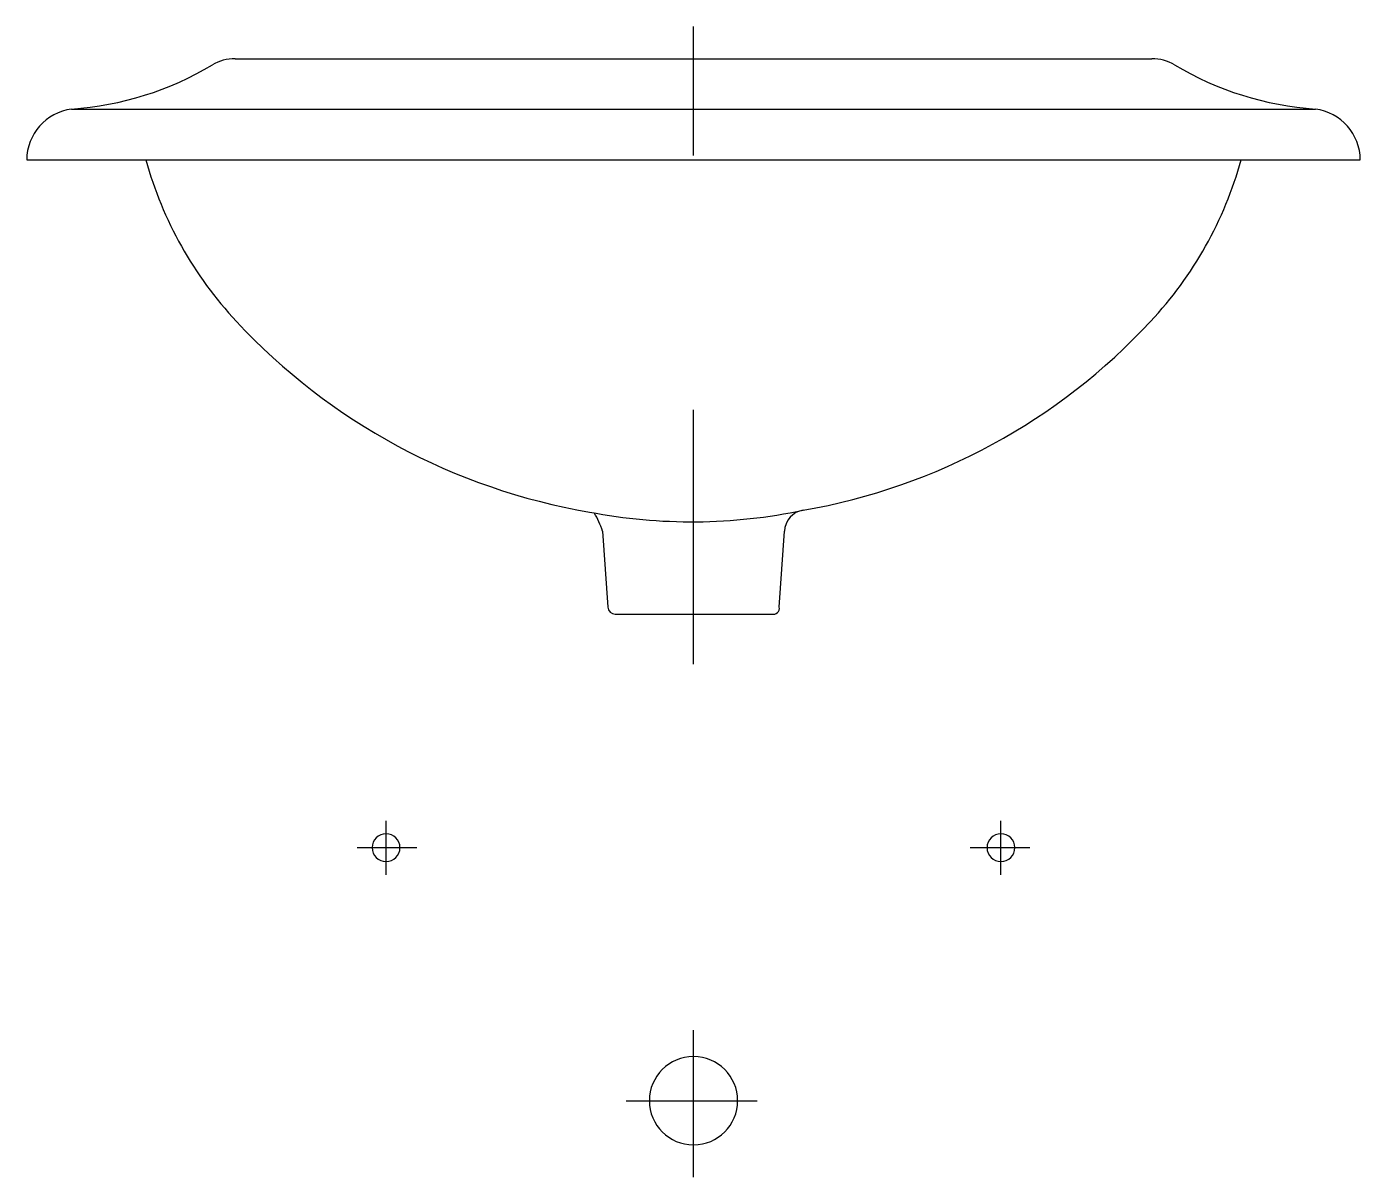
# Model space of a CAD drawing. Extents: x -5.362 to -4.837, y 927.113 to 927.565.
import ezdxf

# ---------------------------------------------------------------- set-up
doc = ezdxf.new("R2010")
doc.units = 0
doc.header["$LTSCALE"] = 0.2
doc.header["$MEASUREMENT"] = 0
doc.linetypes.add('AXES', pattern=[0.54, 0.3, -0.08, 0.08, -0.08])
doc.linetypes.add('CONTINU', pattern=[0])
doc.layers.get('0').update_dxf_attribs({"linetype": 'CONTINUOUS'})
doc.layers.add('DECA_EIXOS', color=5, linetype='AXES')

msp = doc.modelspace()

# ---------------------------------------------------------------- linework, layer by layer
at = {"linetype": 'CONTINU'}
for points in [[(-5.3439, 927.53284, 0.118565), (-5.28857, 927.55023)], [(-5.27962, 927.55252, 0.146353), (-5.28857, 927.55023)], [(-4.91029, 927.55023, 0.146351), (-4.91924, 927.55252)], [(-4.91029, 927.55023, 0.118567), (-4.85496, 927.53284)], [(-5.3439, 927.53284, 0.374045), (-5.36157, 927.51284)], [(-4.83729, 927.51284, 0.374022), (-4.85496, 927.53284)], [(-5.31473, 927.51284, 0.121293), (-5.27911, 927.44937)], [(-4.91976, 927.44936, 0.121627), (-4.88415, 927.51284, 0.121627)], [(-5.27911, 927.44937, 0.164736), (-5.14032, 927.37441)], [(-5.05626, 927.37512, 0.164381), (-4.91976, 927.44936)], [(-5.14032, 927.37441, 0.099719), (-5.05626, 927.37512)], [(-5.13516, 927.36691, 0.065177), (-5.13849, 927.37407, 0.065177)], [(-5.05626, 927.37512, 0.362421), (-5.0637, 927.36684)], [(-5.13317, 927.33705, 0.403013), (-5.1302, 927.33427)], [(-5.06866, 927.33427, 0.523562), (-5.06569, 927.33705)], [(-5.22028, 927.24792, 1), (-5.22028, 927.23701)], [(-5.22028, 927.23701, 1), (-5.22028, 927.24792)], [(-4.97858, 927.24792, 1), (-4.97858, 927.23701)], [(-4.97858, 927.23701, 1), (-4.97858, 927.24792)], [(-5.09943, 927.16031, 1), (-5.09943, 927.12559)], [(-5.09943, 927.12559, 1), (-5.09943, 927.16031)]]:
    msp.add_lwpolyline(points, format="xyb", dxfattribs=at)
for points in [[(-5.27962, 927.55252), (-4.91924, 927.55252)], [(-5.3439, 927.53284), (-4.85496, 927.53284)], [(-5.36157, 927.51284), (-4.83729, 927.51284)], [(-5.13516, 927.36691), (-5.13317, 927.33705)], [(-5.06569, 927.33705), (-5.0637, 927.36684)], [(-5.1302, 927.33427), (-5.06866, 927.33427)]]:
    msp.add_lwpolyline(points, dxfattribs=at)
at = {"layer": 'DECA_EIXOS'}
for points in [[(-5.09943, 927.3146), (-5.09943, 927.56523)], [(-5.22028, 927.2318), (-5.22028, 927.25299)], [(-4.97858, 927.2318), (-4.97858, 927.25299)], [(-5.2316, 927.24246), (-5.20825, 927.24246)], [(-4.99061, 927.24246), (-4.96726, 927.24246)], [(-5.09943, 927.11283), (-5.09943, 927.17073)], [(-5.12595, 927.14295), (-5.07441, 927.14295)]]:
    msp.add_lwpolyline(points, dxfattribs=at)

doc.saveas('drawing.dxf')
